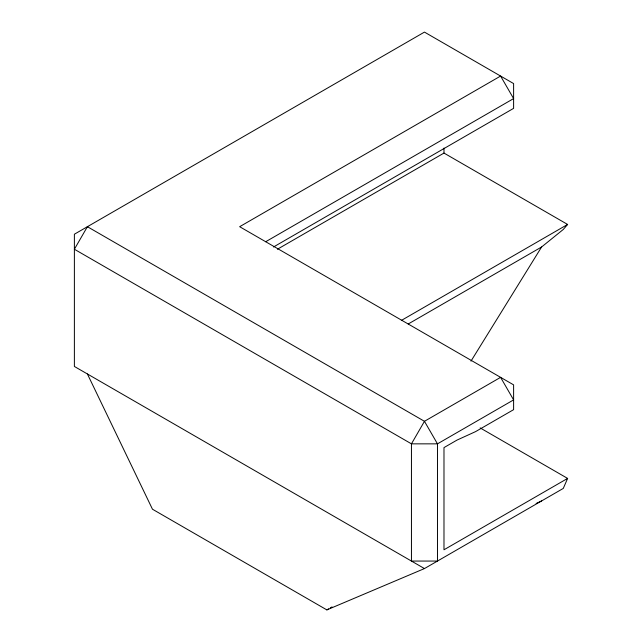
<?xml version="1.0" encoding="UTF-8"?>
<svg xmlns="http://www.w3.org/2000/svg" width="642" height="642" viewBox="0 0 642 642"><rect width="100%" height="100%" fill="white"/><g stroke="black" fill="none" stroke-linecap="round" stroke-linejoin="round"><path stroke-width="0.96" d="M480.16 427.917L567.616 478.41L563.275 488.426L424.458 568.571L326.858 609.9L152.467 509.218L87.4 373.973M470.987 361.125L541.591 246.993L563.275 229.459L567.616 224.451L443.983 153.069L277.4 249.248M265.692 241.729L513.608 98.595L500.591 76.053L239.659 226.698L513.608 384.863L513.608 409.66L475.545 431.633L457 440.091L443.983 447.602L443.983 549.785L567.616 478.41M273.492 246.993L513.608 108.362L513.608 83.572L424.458 32.1L74.384 234.218L74.384 366.454L424.458 568.571M401.362 320.438L567.616 224.451M408.24 323.977L541.591 246.993M326.858 609.9L328.584 608.905M330.301 607.91L332.034 606.907M536.126 503.472L541.591 500.953M443.983 148.061L443.983 153.069M87.4 226.698L74.384 249.24L411.45 443.847L437.475 443.847L513.608 399.894L500.591 377.352L424.458 421.304L411.45 443.847L411.45 561.06L437.475 561.06L437.475 443.847L424.458 421.304L87.4 226.698"/></g></svg>
